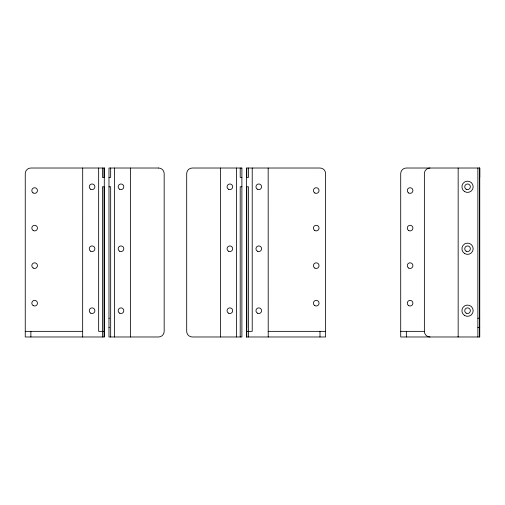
<?xml version="1.0" encoding="UTF-8"?>
<svg xmlns="http://www.w3.org/2000/svg" width="505" height="505" viewBox="0 0 505 505"><rect width="100%" height="100%" fill="white"/><g stroke="black" fill="none" stroke-linecap="round" stroke-linejoin="round"><path stroke-width="0.76" d="M104.289 177.381L104.289 168.02L30.881 168.02A5.631 5.631 0 0 0 25.25 173.651L25.25 336.98L104.289 336.98L104.289 168.02M246.711 327.594L246.585 168.02L319.987 168.02A5.631 5.631 0 0 1 325.618 173.651L325.618 336.98L246.585 336.98L246.585 186.793M479.75 177.381L479.75 168.02L406.342 168.02A5.631 5.631 0 0 0 400.711 173.651L400.711 336.98L479.75 336.98L479.75 168.02M108.979 177.381L110.671 177.381L110.671 168.02M241.889 177.381L240.203 177.381L240.203 168.02M108.979 186.793L110.671 186.793L110.671 336.98M241.889 186.793L240.203 186.793L240.203 336.98M108.979 318.207L109.377 318.207M477.875 318.207L479.744 318.207M108.979 327.594L109.377 327.594M477.875 327.594L479.744 327.594M25.25 331.349L82.7 331.349M104.099 331.349L98.658 331.349L98.658 168.02M268.174 331.349L325.618 331.349M400.711 331.349L424.389 331.349A5.631 5.631 0 0 0 430.001 336.98M479.561 168.02L479.561 336.98M477.875 168.02L477.875 336.98M458.161 168.02L458.161 336.98L458.123 336.627M424.37 331.349L424.37 173.651A5.631 5.631 0 0 1 430.001 168.02M406.342 331.349L406.342 336.98M319.987 331.349L319.987 336.98M268.174 168.02L268.212 336.98M252.216 168.02L252.216 331.349L246.591 331.349L246.585 336.98M248.46 168.02L248.46 177.381L246.775 177.381L246.775 168.02M248.46 336.98L248.46 186.793L246.775 186.793L246.775 336.98M236.447 168.02L236.447 336.98M220.489 168.02L220.489 336.98M130.378 168.02L130.378 336.98M114.42 168.02L114.42 336.98M104.099 168.02L104.099 177.381L102.408 177.381L102.408 168.02M104.099 336.98L104.099 186.793L102.408 186.793L102.408 336.98M82.7 168.02L82.662 336.98M30.881 331.349L30.881 336.98M158.538 168.02L108.979 168.02L108.979 336.98L158.538 336.98A5.631 5.631 0 0 0 164.169 331.349L164.169 173.651A5.631 5.631 0 0 0 158.538 168.02M241.889 168.02L192.329 168.02A5.631 5.631 0 0 0 186.698 173.651L186.698 331.349A5.631 5.631 0 0 0 192.329 336.98L241.889 336.98L241.889 168.02M228.468 189.23A2.815 2.815 0 0 0 232.691 186.793A2.815 2.815 0 0 0 228.468 184.357A2.815 2.815 0 0 0 228.468 189.23M228.468 251.187A2.815 2.815 0 0 0 232.691 248.744A2.815 2.815 0 0 0 228.468 246.307A2.815 2.815 0 0 0 228.468 251.187M228.468 313.138A2.815 2.815 0 0 0 232.691 310.695A2.815 2.815 0 0 0 228.468 308.258A2.815 2.815 0 0 0 228.468 313.138M257.165 189.097A2.815 2.815 0 0 0 261.59 187.046A2.815 2.815 0 0 0 257.6 184.237A2.815 2.815 0 0 0 257.165 189.097M257.38 251.187A2.815 2.815 0 0 0 261.603 248.744A2.815 2.815 0 0 0 257.38 246.307A2.815 2.815 0 0 0 257.38 251.187M257.38 313.138A2.815 2.815 0 0 0 261.603 310.695A2.815 2.815 0 0 0 257.38 308.258A2.815 2.815 0 0 0 257.38 313.138M314.823 305.626A2.815 2.815 0 0 0 319.046 303.189A2.815 2.815 0 0 0 314.823 300.746A2.815 2.815 0 0 0 314.823 305.626M314.823 268.079A2.815 2.815 0 0 0 319.046 265.643A2.815 2.815 0 0 0 314.823 263.2A2.815 2.815 0 0 0 314.823 268.079M314.823 230.532A2.815 2.815 0 0 0 319.046 228.096A2.815 2.815 0 0 0 314.823 225.659A2.815 2.815 0 0 0 314.823 230.532M314.823 192.986A2.815 2.815 0 0 0 319.046 190.549A2.815 2.815 0 0 0 314.823 188.112A2.815 2.815 0 0 0 314.823 192.986M119.584 189.23A2.815 2.815 0 0 0 123.807 186.793A2.815 2.815 0 0 0 119.584 184.357A2.815 2.815 0 0 0 119.584 189.23M119.584 251.187A2.815 2.815 0 0 0 123.807 248.744A2.815 2.815 0 0 0 119.584 246.307A2.815 2.815 0 0 0 119.584 251.187M119.584 313.138A2.815 2.815 0 0 0 123.807 310.695A2.815 2.815 0 0 0 119.584 308.258A2.815 2.815 0 0 0 119.584 313.138M90.679 189.23A2.815 2.815 0 0 0 94.902 186.793A2.815 2.815 0 0 0 90.679 184.357A2.815 2.815 0 0 0 90.679 189.23M90.679 251.187A2.815 2.815 0 0 0 94.902 248.744A2.815 2.815 0 0 0 90.679 246.307A2.815 2.815 0 0 0 90.679 251.187M90.679 313.138A2.815 2.815 0 0 0 94.902 310.695A2.815 2.815 0 0 0 90.679 308.258A2.815 2.815 0 0 0 90.679 313.138M33.229 305.626A2.815 2.815 0 0 0 37.452 303.189A2.815 2.815 0 0 0 33.229 300.746A2.815 2.815 0 0 0 33.229 305.626M33.229 268.079A2.815 2.815 0 0 0 37.452 265.643A2.815 2.815 0 0 0 33.229 263.2A2.815 2.815 0 0 0 33.229 268.079M33.229 230.532A2.815 2.815 0 0 0 37.452 228.096A2.815 2.815 0 0 0 33.229 225.659A2.815 2.815 0 0 0 33.229 230.532M33.014 192.853A2.815 2.815 0 0 0 37.439 190.802A2.815 2.815 0 0 0 33.456 187.993A2.815 2.815 0 0 0 33.014 192.853M466.14 189.23A2.815 2.815 0 0 0 470.363 186.793A2.815 2.815 0 0 0 466.14 184.357A2.815 2.815 0 0 0 466.14 189.23M466.14 251.187A2.815 2.815 0 0 0 470.363 248.744A2.815 2.815 0 0 0 466.14 246.307A2.815 2.815 0 0 0 466.14 251.187M466.14 313.138A2.815 2.815 0 0 0 470.363 310.695A2.815 2.815 0 0 0 466.14 308.258A2.815 2.815 0 0 0 466.14 313.138M408.69 305.626A2.815 2.815 0 0 0 412.913 303.189A2.815 2.815 0 0 0 408.69 300.746A2.815 2.815 0 0 0 408.69 305.626M408.69 268.079A2.815 2.815 0 0 0 412.913 265.643A2.815 2.815 0 0 0 408.69 263.2A2.815 2.815 0 0 0 408.69 268.079M408.476 230.4A2.815 2.815 0 0 0 412.901 228.348A2.815 2.815 0 0 0 408.917 225.539A2.815 2.815 0 0 0 408.476 230.4M408.69 192.986A2.815 2.815 0 0 0 412.913 190.549A2.815 2.815 0 0 0 408.69 188.112A2.815 2.815 0 0 0 408.69 192.986M464.733 191.673A5.631 5.631 0 0 0 473.179 186.793A5.631 5.631 0 0 0 464.733 181.914A5.631 5.631 0 0 0 464.733 191.673M464.733 253.624A5.631 5.631 0 0 0 473.179 248.744A5.631 5.631 0 0 0 464.733 243.871A5.631 5.631 0 0 0 464.733 253.624M464.733 315.575A5.631 5.631 0 0 0 473.179 310.695A5.631 5.631 0 0 0 464.733 305.822A5.631 5.631 0 0 0 464.733 315.575"/></g></svg>
